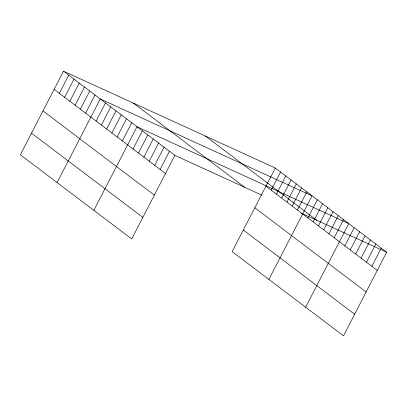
<?xml version="1.0" encoding="UTF-8"?>
<svg xmlns="http://www.w3.org/2000/svg" width="407" height="407" viewBox="0 0 407 407"><rect width="100%" height="100%" fill="white"/><g stroke="black" fill="none" stroke-linecap="round" stroke-linejoin="round"><path stroke-width="0.61" d="M63.502 71.169L20.35 154.777L131.695 238.97L174.852 155.362L63.502 71.169L275.305 168.03L386.65 252.223L343.498 335.831L232.148 251.638L275.305 168.03M59.381 93.295L68.752 75.137M64.632 97.263L74.003 79.106M69.882 101.231L79.253 83.074M75.127 105.204L84.503 87.042M80.377 109.173L89.749 91.015M85.628 113.141L94.999 94.984M57.092 182.56L100.249 98.952L312.047 195.813L268.895 279.421M96.128 121.077L105.499 102.92M101.374 125.046L110.745 106.888M106.624 129.019L115.995 110.857M111.874 132.987L121.245 114.83M117.124 136.956L126.496 118.798M122.37 140.924L131.746 122.766M93.839 210.348L136.991 126.735L348.794 223.596L305.637 307.209M133.028 148.982L142.399 130.825M138.436 153.073L147.807 134.915M143.844 157.163L153.215 139.006M149.252 161.248L158.623 143.091M154.66 165.339L164.036 147.181M160.068 169.429L169.444 151.272M271.179 190.155L280.555 171.998M276.429 194.124L285.8 175.966M281.68 198.092L291.051 179.935M286.93 202.065L296.301 183.903M292.18 206.034L301.551 187.876M297.425 210.002L306.797 191.845M307.926 217.938L317.297 199.781M313.176 221.907L322.548 203.749M318.422 225.88L327.798 207.718M323.672 229.848L333.043 211.691M328.922 233.816L338.293 215.659M334.172 237.785L343.544 219.627M344.831 245.843L354.202 227.686M350.239 249.934L359.61 231.776M355.647 254.024L365.018 235.867M361.055 258.109L370.426 239.952M366.463 262.2L375.834 244.042M371.871 266.29L381.242 248.133M174.852 155.362L261.889 195.167M301.328 213.202L386.65 252.223M205.408 136.065L316.758 220.258M265.934 186.187L377.279 270.38M133.399 103.134L244.744 187.327M254.782 207.784L366.132 291.977M243.3 230.041L354.645 314.235M54.131 89.326L165.481 173.519M42.984 110.923L154.329 195.116M31.497 133.181L142.847 217.374"/></g></svg>
